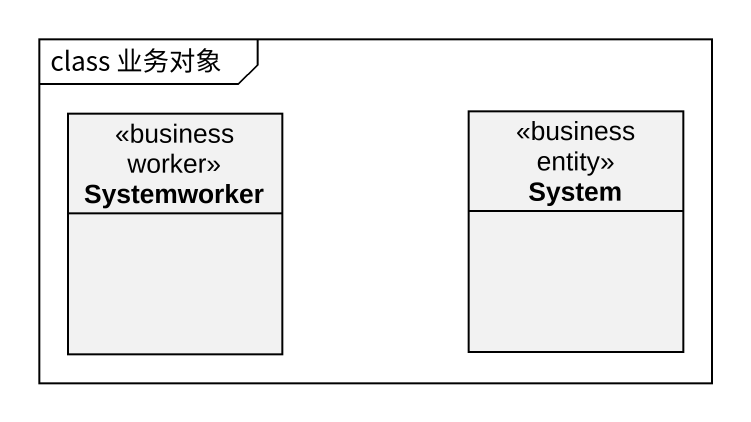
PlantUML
@startuml
mainframe class 业务对象
hide circle
hide empty members
class Systemworker <<business worker>>
class System <<business entity>>
@enduml
